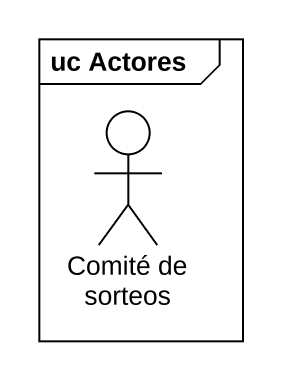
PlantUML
@startuml
mainframe uc Actores
actor "Comité de sorteos" as Comité_de_sorteos
@enduml
